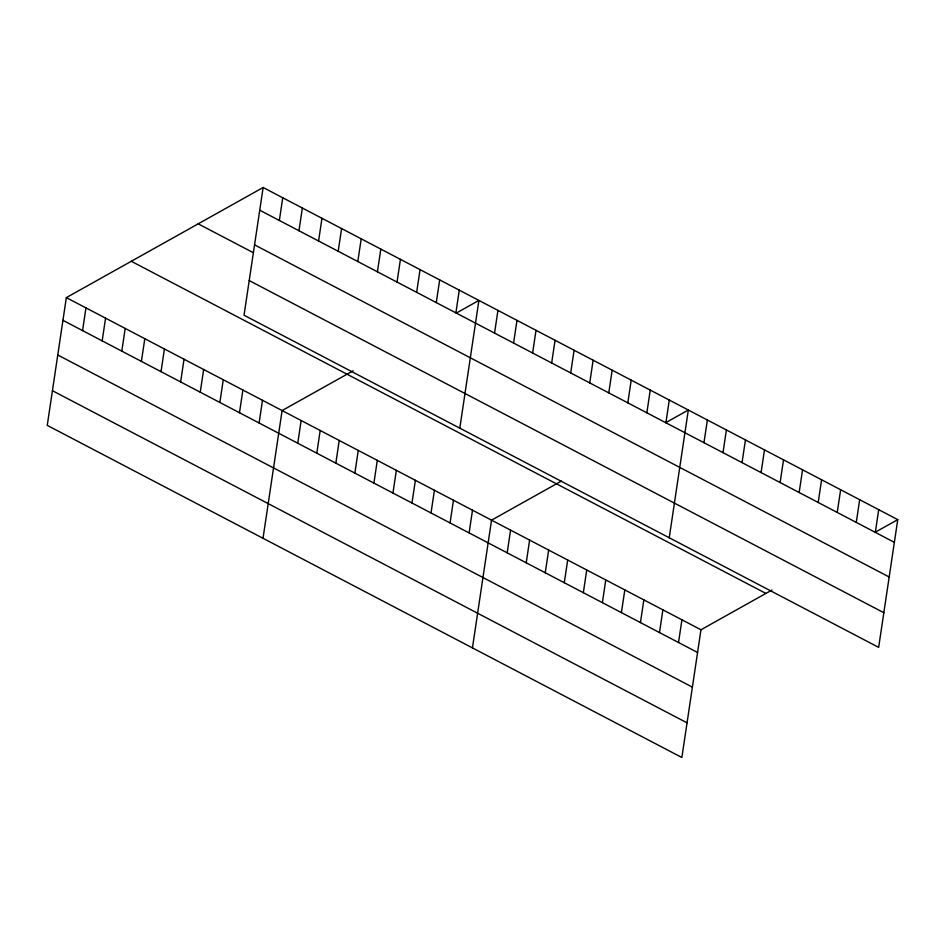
<?xml version="1.0" encoding="UTF-8"?>
<svg xmlns="http://www.w3.org/2000/svg" width="945" height="945" viewBox="0 0 945 945"><rect width="100%" height="100%" fill="white"/><g stroke="black" fill="none" stroke-linecap="round" stroke-linejoin="round"><path stroke-width="1.42" d="M263.135 187.5L244.034 315.228L878.661 647.372L897.75 519.632L263.135 187.5L66.339 297.628L47.25 425.368L681.865 757.5L700.966 629.772L771.982 590.023M82.558 330.596L85.96 307.893M102.178 340.861L105.568 318.158M121.799 351.127L125.189 328.423M141.407 361.392L144.798 338.7M161.028 371.668L164.418 348.965M180.637 381.934L184.039 359.23M200.257 392.199L203.647 369.495M219.866 402.464L223.268 379.76M239.487 412.729L242.877 390.025M279.354 220.468L282.744 197.765M259.107 422.994L262.497 400.29M298.963 230.734L302.365 208.03M263.017 538.296L282.106 410.555L353.135 370.806M318.583 240.999L321.973 218.295M297.758 443.229L301.148 420.525M338.204 251.264L341.594 228.56M316.799 453.187L320.19 430.483M357.812 261.529L361.203 238.825M335.829 463.156L339.231 440.453M377.433 271.794L380.823 249.09M354.871 473.114L358.261 450.411M397.042 282.059L400.444 259.355M373.913 483.084L377.303 460.38M416.662 292.324L420.053 269.62M392.955 493.042L396.345 470.338M436.271 302.589L439.673 279.897M411.985 503.012L415.387 480.308M455.892 312.866L459.282 290.162M431.026 512.97L434.416 490.266M459.813 428.156L478.902 300.427L456.423 313.008M450.068 522.939L453.458 500.236M494.542 333.089L497.944 310.385M469.11 532.897L472.5 510.194M513.584 343.059L516.974 320.355M472.441 647.892L491.542 520.163L561.342 481.099M532.626 353.017L536.016 330.313M507.181 552.825L510.572 530.121M551.667 362.986L555.058 340.283M526.223 562.795L529.613 540.091M570.697 372.944L574.099 350.241M545.253 572.753L548.655 550.049M589.739 382.914L593.129 360.21M564.295 582.722L567.685 560.019M608.781 392.872L612.171 370.168M583.337 592.68L586.727 569.989M627.811 402.842L631.213 380.138M602.378 602.65L605.769 579.946M646.852 412.8L650.243 390.096M621.408 612.608L624.81 589.916M665.894 422.769L669.284 400.066M640.45 622.578L643.84 599.874M669.237 537.764L688.326 410.035L665.847 422.616M659.492 632.548L662.882 609.844M703.966 442.697L707.368 419.993M678.534 642.505L681.924 619.802M723.008 452.655L726.398 429.963M742.049 462.625L745.44 439.921M761.091 472.594L764.481 449.891M780.121 482.552L783.523 459.849M799.163 492.522L802.553 469.819M818.205 502.48L821.595 479.776M837.246 512.45L840.637 489.746M856.276 522.408L859.678 499.704M875.318 532.378L878.708 509.674M875.271 532.212L897.75 519.632M259.733 210.203L894.36 542.335M254.559 244.861L889.174 576.993M198.19 223.847L253.118 252.587M249.22 280.57L883.835 612.714M131.284 261.281L765.899 593.425M66.339 297.628L700.966 629.772M62.949 320.331L697.564 652.475M57.763 354.989L692.39 687.133M52.436 390.698L687.05 722.842"/></g></svg>
